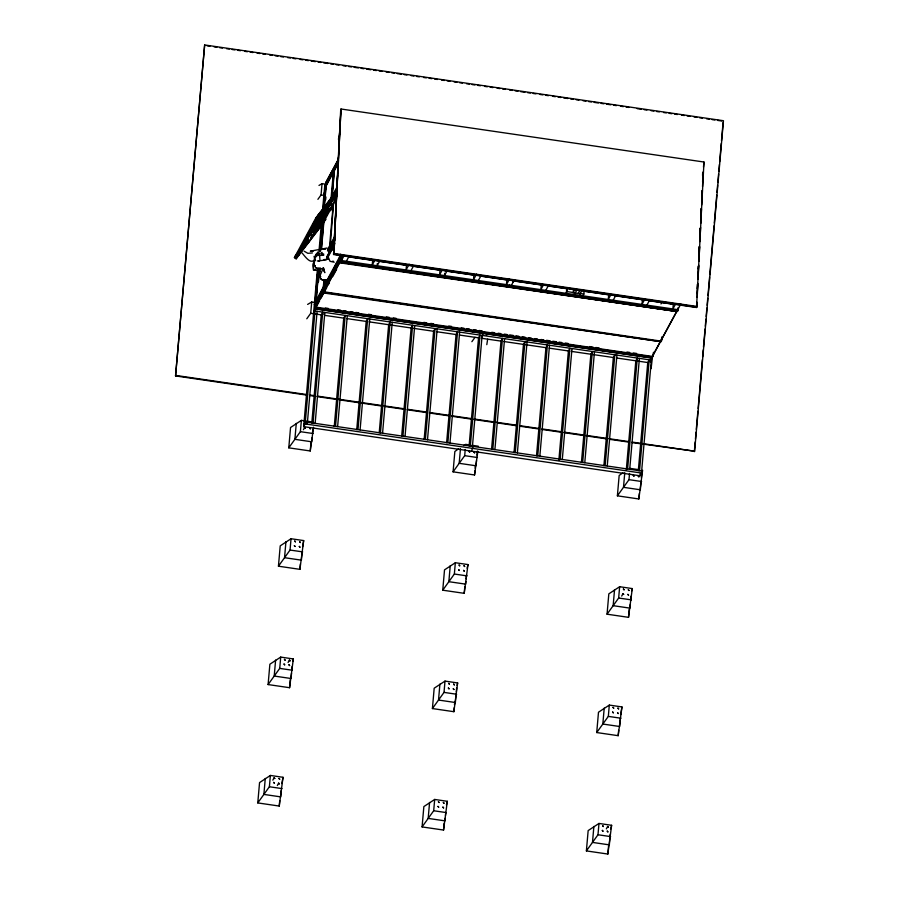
<?xml version="1.0" encoding="UTF-8"?>
<svg xmlns="http://www.w3.org/2000/svg" width="899" height="899" viewBox="0 0 899 899"><rect width="100%" height="100%" fill="white"/><g stroke="black" fill="none" stroke-linecap="round" stroke-linejoin="round"><path stroke-width="1.35" d="M321.392 255.125L321.988 252.316M334.203 246.562L334.866 232.627M335.057 228.447L335.788 213.13M335.99 208.95L336.653 195.016M336.855 190.835L337.586 175.507M337.777 171.327L338.44 157.392M338.642 153.212L339.373 137.895M339.575 133.715L340.17 121.174M697.174 288.41L697.377 284.23M698.107 268.891L698.231 266.104M698.961 250.765L699.164 246.584M699.894 231.245L700.029 228.458M700.759 213.119L700.95 208.939M701.681 193.6L701.816 190.813M702.546 175.485L702.681 172.687M333.765 253.945L445.061 270.194L444.848 270.745L333.563 254.496L340.699 109.948M333.563 254.496L340.991 109.004L703.973 162.022L696.534 307.503L580.012 290.489L580.226 289.939L696.747 306.952M696.534 307.503L696.804 302.03M697.197 293.816L697.658 284.241M698.062 275.813L698.534 266.003M698.939 257.586L699.489 246.371M699.894 237.965L700.366 228.144M700.771 219.581L701.31 208.366M701.647 201.365L702.13 191.543M702.602 181.733L703.074 171.923M696.939 302.851L696.725 307.222L333.754 254.215L340.991 109.004M697.197 297.4L697.871 283.387M698.074 279.173L698.759 265.149M698.95 261.249L699.636 246.922M699.894 241.617L700.579 227.29M700.771 223.39L701.456 209.062M701.658 205.017L702.333 190.824M702.535 186.621L703.209 172.597M703.479 167.169L703.973 162.022M307.323 395.178L175.541 375.928L204.657 44.95L723.459 120.724L694.612 451.197L631.918 442.578M175.541 375.928L204.657 44.95M257.777 802.919L259.553 782.591L270.374 775.455L283.016 777.298L279.252 806.055L257.777 802.919L269.385 786.76L270.374 775.455M268.104 684.566L269.88 664.226L280.702 657.09L293.344 658.945L289.579 687.701L268.104 684.566L279.724 668.395L280.702 657.09M278.443 566.201L280.218 545.862L291.04 538.737L303.682 540.58L299.918 569.337L278.443 566.201L290.051 550.042L291.04 538.737M313.571 427.239L310.245 450.972L288.781 447.837L290.546 427.508L301.367 420.372L303.896 420.743M265.272 778.455L263.879 794.413L280.735 796.874L281.308 790.221M275.611 660.091L274.217 676.048L291.062 678.509L291.523 673.194M285.938 541.726L284.545 557.695L301.401 560.156L302.098 552.166M296.277 423.373L294.883 439.33L288.781 447.837M312.077 437.802L311.728 441.791L294.883 439.33L300.39 431.677L301.367 420.372M306.784 318.785L310.717 313.313L311.706 302.008L315.493 302.57M317.909 199.331L321.055 194.959L322.033 183.654L327.09 184.385M316.043 299.041L315.201 308.773L651.528 357.892L641.481 473.043L639.998 475.773L303.671 426.654L317.358 269.869M319.055 250.416L321.235 225.424M322.572 210.152L324.022 193.487L325.011 191.656M324.089 193.307L324.73 185.992L338.552 160.472M340.654 255.159L340.418 257.957L315.65 303.75L314.953 303.648L317.549 273.892L320.19 268.992M323.078 210.546L325.314 184.958L326.011 185.059L338.586 161.798M680.88 303.941L651.505 358.016L314.65 308.773L340.092 261.665L676.947 310.863L676.891 311.526L339.766 262.823L339.822 262.16L676.857 311.38M318.325 268.104L315.088 305.615L340.901 257.889L341.092 255.114M319.943 250.046L322.202 223.649M323.46 208.703L325.595 184.756L338.215 161.517M274.116 777.759L274.768 778.523L274.116 777.759L272.835 780.141M304.716 427.328L305.357 428.093L304.716 427.328L303.424 429.711M303.671 426.654L305.143 423.923L315.178 308.998M316.65 292.13L316.897 289.309M317.504 282.41L317.752 279.567M318.224 274.071L318.594 269.835M320.898 243.517L321.392 237.842M321.741 233.796L322.348 226.851M324.775 199.084L325.033 196.117M325.64 189.161L326.123 183.598M315.392 308.424L318.246 273.993L319.572 271.543M318.426 273.712L318.673 270.869M320.471 250.136L322.752 223.885M323.898 209.298L326.011 185.059M318.988 268.172L318.808 270.172L320.123 267.745M320.729 249.63L323.146 222.008M324.281 207.455L326.168 185.891L325.46 185.79M318.516 281.702L318.752 278.915M321.291 248.854L323.696 221.221M325.663 199.758L325.91 196.982M321.437 249.731L323.854 222.109M317.111 311.301L307.289 423.845L305.177 423.53L303.705 426.272M278.634 783.13L279.274 783.894L278.634 783.13L277.341 785.512M289.366 660.113L290.017 660.877L289.366 660.113L288.085 662.496M323.921 280.252L323.325 287.028L324.033 287.129M331.102 197.96L333.462 171.001L334.158 171.102L331.922 196.712M311.807 423.013L321.246 314.852L322.73 312.122L313.043 423.058M324.191 279.758L323.595 286.534L324.303 286.635L324.887 279.859M660.821 341.676L323.528 292.95L323.584 292.287L660.821 341.676L660.889 341.013M324.269 284.421L324.629 280.364M332.079 197.566L334.428 170.608L333.731 170.495L331.81 198.061M279.252 806.055L279.724 800.638M289.579 687.701L290.287 679.565M299.918 569.337L300.39 563.909M310.245 450.972L310.953 442.847M281.893 783.568L283.016 777.298M291.759 670.53L292.108 666.541M302.558 546.85L303.682 540.58M312.425 433.812L312.773 429.823M333.428 202.073L329.326 249.045L330.034 249.147L333.574 202.96M315.144 423.362L324.831 312.425L323.854 314.245M333.563 245.82L333.158 250.473L334.091 248.742M339.687 255.552L339.44 258.35L340.148 258.451L340.507 254.26M314.953 303.648L339.71 257.856L339.957 255.058M339.766 262.823L340.092 261.665L677.588 311.144L678.093 307.863M341.171 254.788L340.519 262.261L343.935 255.957M334.271 426.295L343.721 318.134L345.194 315.403L335.507 426.34M337.619 426.643L347.306 315.706M356.746 429.576L366.185 321.415L367.669 318.684L357.982 429.621M372.624 260.429L372.22 265.081L374.692 260.519M360.083 429.924L369.77 318.988M377.344 263.474L377.131 265.801L379.603 261.238M379.209 432.857L388.66 324.696L390.132 321.966L380.446 432.902M382.558 433.206L392.245 322.269M406.472 265.306L406.056 269.958L409.146 264.25M401.684 436.139L411.124 327.978L412.607 325.247L402.921 436.184M405.022 436.487L414.709 325.55M424.148 439.42L433.599 331.259L435.071 328.528L425.384 439.465M439.993 270.206L439.589 274.858L442.061 270.296M427.497 439.768L437.184 328.832M444.702 273.251L444.499 275.577L446.972 271.015M446.623 442.701L456.063 334.54L457.546 331.81L447.859 442.746M449.961 443.05L459.647 332.113M422.081 826.923L423.856 806.583L434.678 799.447L447.32 801.301L443.555 830.058L422.081 826.923L433.689 810.752L434.678 799.447M432.408 708.558L434.183 688.218L445.005 681.094L457.647 682.937L453.883 711.693L432.408 708.558L444.027 692.399L445.005 681.094M442.746 590.194L444.522 569.865L455.344 562.729L467.986 564.572L464.221 593.329L442.746 590.194L454.355 574.034L455.344 562.729M477.875 451.242L474.548 474.975L453.085 471.84L454.849 451.5L458.67 448.747M429.576 802.447L428.182 818.405L445.039 820.866L445.263 818.214M439.914 684.083L438.521 700.051L455.366 702.512L455.95 695.86M450.242 565.729L448.848 581.687L465.704 584.148L465.929 581.484M460.457 448.691L459.187 463.322L453.085 471.84M476.504 460.468L476.032 465.783L459.187 463.322L464.693 455.669L465.233 449.388M469.087 445.983L478.526 337.822L480.01 335.091L470.323 446.028M472.436 446.331L482.111 335.394M473.132 446.432L471.481 451.163M483.213 333.54L481.561 338.271M443.555 830.058L444.14 823.27M453.883 711.693L454.242 707.625M454.478 704.917L454.714 702.209M464.221 593.329L464.805 586.553M474.548 474.975L474.908 470.907M475.144 468.188L475.38 465.48M445.499 815.55L445.735 812.887M456.299 691.87L456.647 687.881M466.165 578.821L466.514 574.832M476.964 455.141L477.313 451.152M491.562 449.264L501.001 341.103L502.485 338.372L492.798 449.309M506.879 279.971L506.463 284.623L509.553 278.915M494.899 449.612L504.586 338.676M513.003 282.185L513.217 279.746M514.026 452.545L523.465 344.384L524.949 341.654L515.262 452.59M517.375 452.894L527.05 341.957M541.277 284.994L540.872 289.647L543.344 285.084M536.501 455.827L545.94 347.666L547.412 344.935L537.737 455.872M539.838 456.175L549.525 345.238M566.73 288.714L566.325 293.366L567.572 288.13M573.54 289.006L573.236 292.501L567.269 291.624M558.841 460.502L568.404 350.947L569.887 348.216L560.201 459.153M562.302 459.456L571.989 348.52M583.181 295.827L584.429 290.591M581.428 462.389L590.879 354.228L592.351 351.498L582.676 462.434M584.777 462.738L594.464 351.801M603.903 465.671L613.343 357.51L614.826 354.779L605.139 465.716M607.241 466.019L616.928 355.083M586.384 850.915L588.16 830.575L598.981 823.45L611.623 825.293L607.859 854.05L586.384 850.915L597.992 834.755L598.981 823.45M596.722 732.55L598.487 712.222L609.308 705.086L621.951 706.929L618.186 735.685L596.722 732.55L608.331 716.391L609.308 705.086M607.05 614.197L608.825 593.857L619.647 586.721L632.289 588.575L628.525 617.332L607.05 614.197L618.658 598.026L619.647 586.721M642.616 470.211L638.852 498.967L617.388 495.832L619.164 475.492L622.973 472.739M593.879 826.439L592.486 842.408L609.342 844.869L610.264 834.227M604.218 708.086L602.824 724.043L619.669 726.504L620.366 718.526M614.545 589.722L613.152 605.679L630.008 608.14L630.356 604.15M624.76 472.694L623.49 487.325L617.388 495.832M626.255 470.346L635.818 360.791L637.29 358.06L627.603 468.997M642.392 299.76L641.987 304.413L644.448 299.85M629.716 469.3L639.403 358.364M641.032 481.797L640.335 489.786L623.49 487.325L628.997 479.673L629.536 473.391M622.985 593.677L623.636 594.453L622.985 593.677L621.703 596.071M638.312 470.694L647.752 362.533L649.224 359.802L639.549 470.739M607.645 826.462L608.286 827.237L607.645 826.462L606.353 828.856M639.998 475.773L640.178 473.784M607.859 854.05L608.567 845.914M618.186 735.685L618.658 730.269M628.525 617.332L629.233 609.196M638.852 498.967L639.324 493.54M620.715 714.536L621.951 706.929M630.705 600.161L631.053 596.172M641.38 477.807L641.729 473.818M315.302 307.739L652.337 356.959L652.393 356.296M652.618 355.622L651.101 368.669M652.393 356.341L653.09 356.442L653.461 352.262M653.09 356.442L653.607 353.161M660.563 342.171L660.619 341.508M323.528 292.95L323.854 291.793L661.361 341.159L661.72 336.979M661.361 341.159L661.866 337.867M673.284 304.278L672.879 308.93L675.351 304.368M676.621 312.02L676.677 311.357M677.588 311.144L677.824 308.357M694.343 451.691L695.197 441.937M695.433 439.15L696.051 432.172M696.287 429.385L697.871 411.259M698.118 408.472L702.377 359.667M702.625 356.869L703.232 349.902M703.467 347.115L705.052 328.989M705.299 326.202L705.906 319.224M706.153 316.437L706.884 308.065M707.12 305.278L707.738 298.311M707.974 295.524L709.558 277.386M709.805 274.6L714.064 225.795M714.3 223.008L716.739 195.117M716.986 192.33L717.593 185.363M717.84 182.576L718.571 174.204M718.807 171.417L719.414 164.438M719.661 161.651L721.245 143.525M721.492 140.738L723.066 122.612M313.403 264.351L313.785 260.71M486.797 344.665L487.663 339.159M292.748 661.349L293.344 658.945M467.098 568.19L467.986 564.572M457.052 685.341L457.647 682.937M446.432 804.908L447.32 801.301M631.694 590.98L632.289 588.575M610.736 828.9L611.623 825.293M314.583 261.249L313.897 264.654L315.313 266.194M317.066 255.912L316.279 254.215L317.797 253.484L315.785 256.878L316.279 254.215L318.999 253.158M315.785 256.878L317.066 253.72L316.279 254.215L316.808 255.316M314.526 260.452L313.043 264.497L313.661 269.599L316.808 270.363M337.721 168.124L337.934 167.428M334.945 225.75L335.158 225.053M580.046 289.916L579.844 290.467L445.027 270.768L445.23 270.228L580.046 289.916L578.012 293.467L573.101 292.748L575.034 289.163M700.703 221.132L700.917 220.435M323.28 267.958L319.55 276.791L321.763 279.758L326.764 280.05M339.597 133.333L338.451 139.345L339.384 137.614M338.44 161.798L325.191 186.284L325.899 186.385L338.474 163.124M323.37 223.255L296.153 258.833L294.423 257.563L315.92 217.794L336.406 191.026M300.817 247.247L303.48 242.337M307.458 234.976L309.818 230.616M312.762 225.166L316.077 219.03M317.403 216.58L318.729 214.131L319.594 214.76M295.288 258.193L316.785 218.435L336.99 192.026M296.153 258.833L317.662 219.064L337.013 193.757M298.962 255.159L319.527 217.131L317.785 215.861L335.462 192.768M310.93 233.74L312.942 230.032M328.798 202.23L337.406 186.307M329.472 201.342L330.382 199.657M330.012 201.106L337.294 187.644M336.125 190.082L337.44 187.633M334.675 193.858L337.327 188.97M310.672 238.696L319.347 222.66M329.764 203.747L320.426 221.019L318.684 219.761M312.818 236.257L322.157 218.985M323.235 217.356L332.574 200.084M333.776 198.937L335.765 195.252M322.033 222.873L328.944 210.096M333.978 200.792L336.911 195.375M331.473 207.298L332.383 205.613M336.451 198.454L323.179 222.986L321.449 221.727M330.641 210.737L331.967 208.276M327.641 249.641L334.844 236.325M327.528 250.967L334.731 237.651M328.349 249.742L334.889 237.628M328.82 249.989L334.776 238.965M328.641 251.978L335.203 239.853M326.809 256.754L334.754 242.056M320.741 269.093L317.426 275.218L318.134 275.319L320.123 271.644M326.697 258.08L334.642 243.393M327.517 256.856L329.506 253.181M330.821 250.731L334.799 243.382M327.405 258.182L334.686 244.719M314.324 304.581L315.807 301.85M340.923 257.608L341.867 255.867L341.463 260.53L677.79 309.649M315.358 307.076L652.607 356.465L652.337 356.959M314.65 308.818L340.08 261.778M313.695 311.728L319.639 300.749M320.943 298.333L326.82 287.466M328.124 285.05L329.439 282.634M332.697 276.589L336.619 269.34M313.526 313.729L315.01 310.987L651.337 360.106L650.348 361.937M346.373 261.238L349.464 255.541M303.84 424.665L305.323 421.923L641.65 471.042M410.978 270.678L413.439 266.115M476.549 274.094L473.47 279.803L473.874 275.15L446.106 271.093M478.38 280.522L480.853 275.959M508.688 286.826L509.632 285.084M511.385 285.343L514.464 279.634M486.449 335.372L487.764 332.956M545.794 290.366L548.255 285.803M574.405 294.546L576.866 289.984M579.316 295.265L582.406 289.557M610.747 294.928L608.286 299.491L608.69 294.838L583.698 291.186M613.197 300.21L615.658 295.647M646.898 305.132L649.988 299.423M660.99 303.952L662.305 301.536M651.415 358.162L677.149 310.537L677.857 310.649M323.618 208.995L326.528 204.444M311.548 231.875L328.27 205.702M328.393 206.276L310.189 234.403L333.462 203.983L331.967 205.927L330.236 204.669M314.178 233.74L330.888 207.568M331.023 208.141L310.706 239.01M471.874 341.687L475.02 337.316M306.907 240.73L308.649 241.988L310.144 240.033L311.503 237.505L310.739 234.19M336.911 194.398L316.718 220.806L315.852 220.165M327.573 208.152L330.068 204.893M309.245 236.145L332.518 205.725M298.165 252.158L295.355 255.822L296.232 256.462M305.458 242.629L307.143 240.426M294.423 257.563L296.94 254.26M299.592 252.057L308.29 240.685M313.897 233.358L322.595 221.986M325.989 219.322L299.906 253.417L299.041 252.788M320.201 277.072L320.774 276.555M314.987 259.317C310.593 265.272 304.885 256.013 301.907 252.81M318.976 185.452L322.033 183.654M307.627 304.413L311.706 302.008M463.637 445.567L465.671 444.364L469.469 444.926M320.482 251.349L317.707 252.147L316.729 253.844L320.179 253.529M327.056 248.023L310.324 251.169L313.144 251.237M312.403 252.934L307.885 253.327L304.154 251.214M315.875 269.936L313.414 270.06L313.279 265.565M324 259.597L328.236 259.227M326.168 259.923L318.549 260.867M320.786 268.7L323.348 268.689L322.213 268.475L323.348 268.689L323.741 269.756M332.439 261.272L333.495 261.294M207.163 45.849L209.939 46.254M214.097 46.86L216.873 47.265M219.648 47.681L222.424 48.085M226.582 48.692L229.357 49.097M232.133 49.501L234.909 49.906M237.684 50.31L240.46 50.715M244.618 51.322L247.394 51.726M250.169 52.131L252.945 52.535M257.103 53.142L259.878 53.547M262.654 53.951L265.43 54.356M269.588 54.974L272.363 55.378M275.139 55.783L277.915 56.188M280.679 56.592L283.455 56.997M287.624 57.603L290.399 58.008M293.164 58.413L295.94 58.817M300.109 59.424L302.884 59.828M305.649 60.233L308.424 60.638M311.2 61.042L315.369 61.649M318.134 62.065L320.909 62.469M323.685 62.874L327.843 63.481M330.618 63.885L333.394 64.29M336.17 64.694L338.945 65.099M343.103 65.706L345.879 66.11M348.655 66.515L351.43 66.919M354.206 67.324L358.364 67.931M361.14 68.335L363.915 68.74M366.691 69.156L370.849 69.762M373.624 70.167L376.4 70.572M379.176 70.976L381.951 71.381M386.109 71.987L388.885 72.392M391.661 72.797L394.436 73.201M397.212 73.606L401.37 74.212M404.145 74.617L406.921 75.022M411.079 75.628L413.855 76.033M416.63 76.449L419.406 76.853M423.564 77.46L426.34 77.865M429.115 78.269L431.891 78.674M434.655 79.078L437.431 79.483M441.6 80.09L444.376 80.494M447.14 80.899L449.916 81.303M454.085 81.91L456.861 82.315M459.625 82.719L462.401 83.124M466.57 83.742L469.345 84.146M472.11 84.551L474.886 84.956M477.661 85.36L480.437 85.765M484.595 86.371L487.37 86.776M490.146 87.181L492.922 87.585M497.08 88.192L499.855 88.596M502.631 89.001L505.407 89.406M509.564 90.012L512.34 90.417M515.116 90.833L517.891 91.237M520.667 91.642L524.825 92.249M527.601 92.653L530.376 93.058M533.152 93.462L535.928 93.867M540.085 94.474L542.861 94.878M545.637 95.283L548.412 95.687M552.57 96.294L555.346 96.699M558.122 97.103L560.897 97.508M563.673 97.924L567.831 98.53M570.607 98.935L573.382 99.34M576.158 99.744L578.922 100.149M583.091 100.755L585.867 101.16M588.631 101.565L591.407 101.969M594.183 102.374L598.352 102.98M601.116 103.385L603.892 103.79M606.668 104.194L610.837 104.801M613.601 105.217L616.377 105.621M620.546 106.228L623.322 106.633M626.086 107.037L628.862 107.442M637.189 108.655L641.347 109.262M644.122 109.667L646.898 110.071M651.056 110.678L653.831 111.083M656.607 111.487L659.383 111.892M663.541 112.51L666.316 112.914M669.092 113.319L671.868 113.724M674.643 114.128L677.419 114.533M681.577 115.139L684.353 115.544M687.128 115.949L689.904 116.353M694.062 116.96L696.837 117.364M699.613 117.769L702.389 118.174M706.547 118.78L709.322 119.185M712.098 119.601L714.874 120.005M717.649 120.41L721.807 121.017M321.055 194.959L323.584 195.319M334.035 253.451L697.017 306.458M348.823 256.889L373.838 260.541M379.389 261.351L407.191 265.407M412.753 266.216L440.544 270.284M480.853 276.173L507.25 280.027M512.812 280.836L541.996 285.095M547.558 285.916L567.022 288.748M614.264 295.659L643.459 299.918M649.011 300.727L674.025 304.379M339.71 257.856L340.418 257.957M578.147 293.22L584.114 294.085M341.822 262.283L346.969 263.036M340.036 262.328L676.891 311.526M317.549 273.892L318.246 273.993M317.695 274.723L318.403 274.824L316.032 301.918L315.335 301.817M660.922 340.552L661.63 340.654M325.337 307.997L328.214 308.413M337.822 309.818L340.687 310.234M343.373 310.627L346.227 311.043M350.307 311.638L353.15 312.054M355.847 312.447L358.701 312.863M368.399 314.279L371.163 314.684M386.368 316.909L389.177 317.313M393.301 317.92L396.111 318.336M423.811 322.381L426.598 322.786M430.745 323.393L433.52 323.797M448.77 326.022L451.534 326.427M461.232 327.843L464.03 328.247M466.783 328.652L469.581 329.056M473.706 329.663L476.515 330.079M479.291 330.484L482.066 330.888M491.775 332.304L494.551 332.709M498.057 333.214L500.833 333.619M504.26 334.125L507.036 334.529M509.8 334.934L513.307 335.451M516.071 335.855L518.847 336.26M522.285 336.754L525.061 337.159M528.545 337.676L531.32 338.08M534.77 338.586L537.546 338.99M541.018 339.496L543.783 339.901M546.558 340.305L550.031 340.811M552.806 341.215L556.256 341.721M559.032 342.126L561.796 342.53M565.28 343.036L568.056 343.44M589.508 346.576L593.025 347.093M595.801 347.497L599.217 347.992M626.929 352.037L629.693 352.442M633.244 352.959L636.627 353.453M652.663 355.835L653.359 355.948M318.156 308.818L320.921 309.222M323.685 309.627L327.832 310.234M330.045 310.56L333.36 311.043M336.125 311.447L339.743 311.975M342.519 312.38L345.8 312.863M348.565 313.268L352.217 313.796M354.981 314.201L358.24 314.672M360.533 315.01L365.151 315.684M367.455 316.021L370.68 316.493M372.995 316.83L376.22 317.302M378.985 317.707L382.693 318.246M385.469 318.651L388.795 319.145M391.548 319.538L395.672 320.145M397.942 320.471L401.179 320.943M403.932 321.348L408.056 321.954M410.416 322.292L413.562 322.752M415.956 323.101L419.058 323.561M422.878 324.123L425.946 324.561M428.43 324.932L432.588 325.539M435.352 325.944L438.319 326.371M440.892 326.753L445.196 327.382M447.826 327.764L450.601 328.169M453.366 328.573L456.377 329.012M459.131 329.416L463.064 329.989M465.839 330.394L468.761 330.821M471.379 331.203L475.638 331.821M478.392 332.225L481.145 332.63M483.898 333.023L488.022 333.63M490.191 333.945L493.517 334.439M496.27 334.833L499.889 335.361M502.665 335.765L505.901 336.237M508.205 336.574L512.363 337.181M515.127 337.586L517.903 337.99M520.678 338.395L524.836 339.002M526.713 339.283L530.837 339.889M533.141 340.227L536.343 340.687M539.097 341.092L543.221 341.687M545.614 342.047L548.727 342.497M551.48 342.901L555.604 343.497M558.088 343.868L561.1 344.306M563.628 344.677L567.988 345.306M570.562 345.688L573.483 346.115M576.102 346.497L578.99 346.913M583.024 347.508L585.8 347.913M588.575 348.318L591.508 348.745M595.498 349.329L598.352 349.745M601.038 350.138L605.196 350.745M607.926 351.138L610.747 351.554M613.41 351.947L616.287 352.363M619.051 352.768L623.209 353.374M625.726 353.745L628.761 354.184M631.525 354.588L635.683 355.195M638.043 355.543L641.223 356.004M644.875 356.543L647.617 356.937M310.717 313.313L322.089 314.976M324.64 315.347L344.081 318.19M346.857 318.594L366.298 321.437M369.073 321.842L410.742 327.921M413.518 328.326L434.341 331.371M437.128 331.776L456.568 334.619M459.344 335.024L478.807 337.867M481.336 338.238L500.878 341.092M503.631 341.485L546.401 347.733M549.154 348.138L568.471 350.958M571.225 351.363L613.995 357.611M616.748 358.016L648.482 362.645M175.811 375.434L307.593 394.672M310.369 395.077L314.526 395.684M317.302 396.088L404.696 408.854M407.461 409.259L426.89 412.102M429.655 412.506L449.084 415.338M451.86 415.743L471.278 418.586M474.054 418.99L517.049 425.272M519.824 425.677L539.243 428.508M542.018 428.913L561.437 431.745M564.212 432.149L583.631 434.992M586.406 435.397L605.836 438.229M608.601 438.633L629.412 441.679M632.188 442.083L694.612 451.197M310.099 395.582L314.257 396.189M317.032 396.594L336.451 399.426M339.226 399.83L358.645 402.673M361.42 403.078L382.232 406.112M384.997 406.517L404.426 409.348M407.202 409.764L426.62 412.596M429.396 413.001L448.815 415.832M451.59 416.237L471.009 419.08M473.784 419.485L494.585 422.519M497.361 422.923L516.779 425.766M519.555 426.171L538.973 429.003M541.749 429.407L561.178 432.25M563.943 432.655L583.372 435.487M586.137 435.891L606.949 438.937M609.724 439.341L629.143 442.173M306.424 421.114L312.751 422.036M471.997 445.286L478.313 446.219M629.974 468.368L638.829 469.66M305.143 423.923L641.481 473.043M300.39 431.677L313.021 433.52M464.693 455.669L477.324 457.512M628.997 479.673L641.628 481.516M290.051 550.042L302.693 551.885M454.355 574.034L466.997 575.877M618.658 598.026L631.3 599.869M279.724 668.395L292.355 670.238M444.027 692.399L456.658 694.242M608.331 716.391L620.962 718.234M269.385 786.76L282.028 788.603M433.689 810.752L446.331 812.595M597.992 834.755L610.635 836.598M322.921 248.821L325.562 249.27M334.192 262.216L329.978 261.283L328.528 257.676M317.268 260.867L318.976 261.384M316.381 268.026L318.111 268.565L315.661 267.969L314.751 265.362M323.887 280.814L320.314 278.634L319.999 274.262M315.92 217.794L317.662 219.064M321.28 252.698L322.325 254.024L323.595 253.911L323.674 255.316L318.37 255.44L319.572 254.788L319.977 260.598M323.235 268.509L324.809 272.689L323.325 268.228M334.068 198.128L334.833 201.443M331.203 202.601L331.967 205.927M307.885 238.662L308.649 241.988M315.201 260.058L314.324 256.114L314.549 260.036M323.629 268.093L324.168 270.801M314.515 258.934L314.717 261.002M325.831 182.564L338.406 159.348L325.831 182.564M273.712 782.411L274.364 783.175L273.712 782.411M284.05 664.046L284.691 664.822L284.05 664.046M284.455 659.394L285.095 660.158L284.455 659.394M294.378 545.693L295.029 546.457L294.378 545.693M294.782 541.041L295.434 541.805L294.782 541.041M279.038 778.478L279.679 779.242L279.038 778.478M288.961 664.766L289.602 665.541L288.961 664.766M299.3 546.412L299.94 547.176L299.3 546.412M299.704 541.749L300.345 542.524L299.704 541.749M309.627 428.048L310.279 428.812L309.627 428.048M438.015 806.403L438.667 807.178L438.015 806.403M438.42 801.751L439.072 802.515L438.42 801.751M448.354 688.05L448.994 688.814L448.354 688.05M448.758 683.397L449.399 684.161L448.758 683.397M458.681 569.685L459.333 570.449L458.681 569.685M459.086 565.033L459.737 565.797L459.086 565.033M469.02 451.32L469.66 452.096L469.02 451.32M442.937 807.122L443.578 807.898L442.937 807.122M443.342 802.47L443.982 803.234L443.342 802.47M453.265 688.769L453.916 689.533L453.265 688.769M453.669 684.105L454.321 684.881L453.669 684.105M463.603 570.404L464.244 571.168L463.603 570.404M464.008 565.752L464.648 566.516L464.008 565.752M473.93 452.04L474.582 452.815L473.93 452.04M602.319 830.406L602.971 831.17L602.319 830.406M602.723 825.754L603.375 826.518L602.723 825.754M612.657 712.042L613.298 712.806L612.657 712.042M613.062 707.389L613.702 708.154L613.062 707.389M623.389 589.025L624.041 589.8L623.389 589.025M633.323 475.324L633.964 476.088L633.323 475.324M607.241 831.126L607.881 831.89L607.241 831.126M617.568 712.761L618.22 713.525L617.568 712.761M617.973 708.109L618.624 708.873L617.973 708.109M627.907 594.396L628.547 595.172L627.907 594.396M628.311 589.744L628.952 590.508L628.311 589.744M638.234 476.043L638.886 476.807L638.234 476.043M339.552 257.013L315.066 302.311L315.763 302.424L340.26 257.125L339.552 257.013"/></g></svg>
